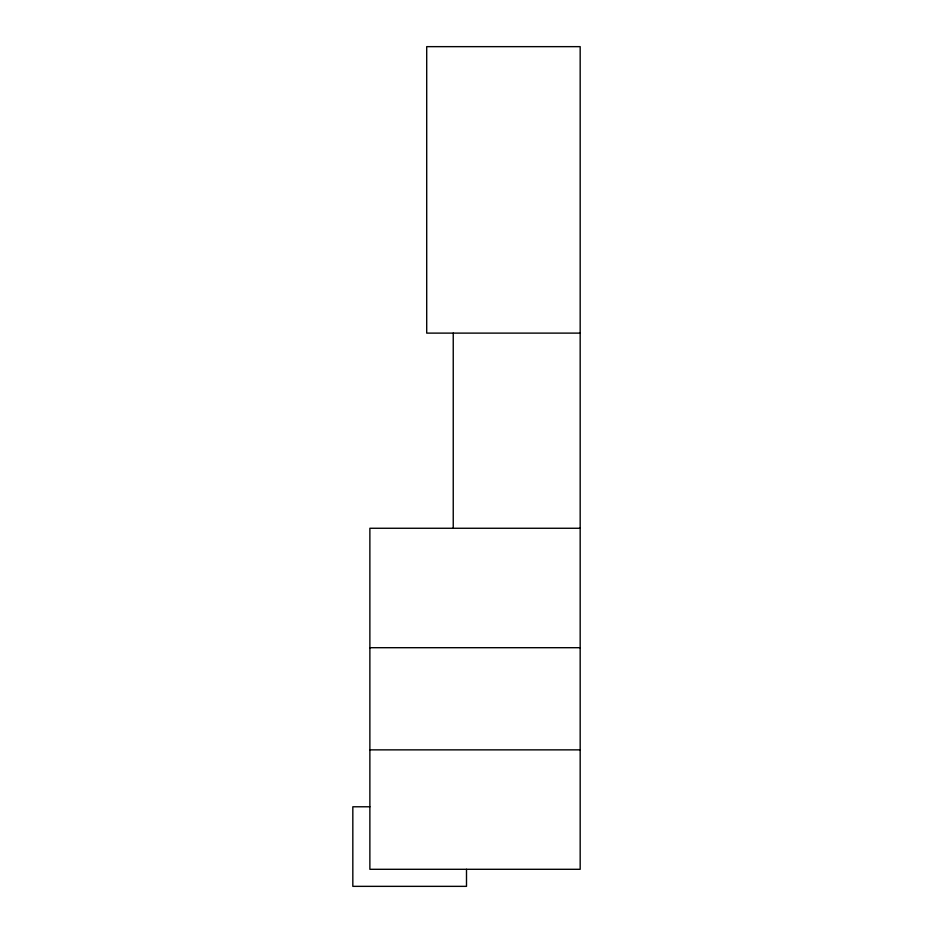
<?xml version="1.0" encoding="UTF-8"?>
<svg xmlns="http://www.w3.org/2000/svg" width="933" height="933" viewBox="0 0 933 933"><rect width="100%" height="100%" fill="white"/><g stroke="black" fill="none" stroke-linecap="round" stroke-linejoin="round"><path stroke-width="1.4" d="M580.174 333.116L426.708 333.116L426.708 46.65L580.174 46.65L580.174 869.299L369.876 869.299L369.876 528.265L580.174 528.265M369.876 647.7L580.174 647.7M369.876 749.864L580.174 749.864M369.876 806.777L352.826 806.777L352.826 886.35L466.5 886.35L466.5 869.299M453.24 333.116L453.24 528.265"/></g></svg>
